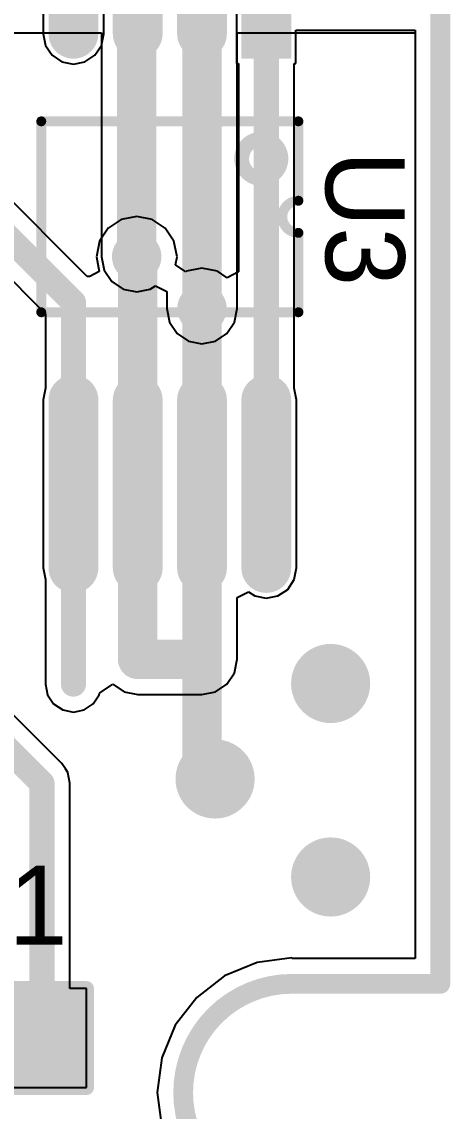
# Model space of a CAD drawing. Extents: x 10.58 to 11.54, y 9.91 to 15.27.
# Drawn here: x 11.2504 to 11.421, y 10.6459 to 11.0794 of the extents above; entities that cross this region are included whole.
import ezdxf

# ---------------------------------------------------------------- set-up
doc = ezdxf.new("R2010")
doc.units = 0
doc.layers.get('0').update_dxf_attribs({"linetype": 'CONTINUOUS'})
for name, color, linetype in [('BOTTOMLAYER', 5, 'CONTINUOUS'), ('KEEPOUTLAYER', 6, 'CONTINUOUS'), ('MULTILAYER', 9, 'CONTINUOUS'), ('TOPLAYER', 1, 'CONTINUOUS'), ('TOPOVERLAY', 2, 'CONTINUOUS'), ('TOPPASTE', 8, 'CONTINUOUS'), ('TOPSOLDER', 216, 'CONTINUOUS'), ('VIAHOLELAYER', 16, 'CONTINUOUS')]:
    doc.layers.add(name, color=color, linetype=linetype)

# ---------------------------------------------------------------- blocks, each defined once
blk = doc.blocks.new('TSSOP8_5')
at = {"layer": 'TOPLAYER', "const_width": 0.011811}
for points in [[(0.246063, 0), (0.179134, 0)], [(0.033465, -0.025591), (-0.033465, -0.025591)], [(0.246063, -0.025591), (0.179134, -0.025591)], [(0.033465, -0.051181), (-0.033465, -0.051181)], [(0.246063, -0.051181), (0.179134, -0.051181)], [(0.033465, -0.076772), (-0.033465, -0.076772)], [(0.246063, -0.076772), (0.179134, -0.076772)]]:
    blk.add_lwpolyline(points, dxfattribs=at)
at = {"layer": 'TOPLAYER', "const_width": 0.005906}
for points in [[(0.176181, 0, 1), (0.182087, 0, 1)], [(0.24311, 0, 1), (0.249016, 0, 1)], [(-0.036417, -0.025591, 1), (-0.030512, -0.025591, 1)], [(0.030512, -0.025591, 1), (0.036417, -0.025591, 1)], [(0.176181, -0.025591, 1), (0.182087, -0.025591, 1)], [(0.24311, -0.025591, 1), (0.249016, -0.025591, 1)], [(-0.036417, -0.051181, 1), (-0.030512, -0.051181, 1)], [(0.030512, -0.051181, 1), (0.036417, -0.051181, 1)], [(0.176181, -0.051181, 1), (0.182087, -0.051181, 1)], [(0.24311, -0.051181, 1), (0.249016, -0.051181, 1)], [(-0.036417, -0.076772, 1), (-0.030512, -0.076772, 1)], [(0.030512, -0.076772, 1), (0.036417, -0.076772, 1)], [(0.176181, -0.076772, 1), (0.182087, -0.076772, 1)], [(0.24311, -0.076772, 1), (0.249016, -0.076772, 1)]]:
    blk.add_lwpolyline(points, format="xyb", close=True, dxfattribs=at)
at = {"layer": 'TOPLAYER'}
blk.add_solid([(-0.03937, -0.005906), (0.03937, -0.005906), (-0.03937, 0.005906), (0.03937, 0.005906)], dxfattribs=at)
at = {"layer": 'TOPOVERLAY'}
for points, const_width in [([(0.067323, 0.012795, 1), (0.069291, 0.012795, 1)], 0.001969), ([(0.067323, 0.012795, 1), (0.069291, 0.012795, 1)], 0.001969), ([(0.098917, 0.012795, 1), (0.100886, 0.012795, 1)], 0.001969), ([(0.098917, 0.012795, 1), (0.100886, 0.012795, 1)], 0.001969), ([(0.111713, 0.012795, 1), (0.113681, 0.012795, 1)], 0.001969), ([(0.111713, 0.012795, 1), (0.113681, 0.012795, 1)], 0.001969), ([(0.143307, 0.012795, 1), (0.145276, 0.012795, 1)], 0.001969), ([(0.143307, 0.012795, 1), (0.145276, 0.012795, 1)], 0.001969), ([(0.091, -0.002, 1), (0.07538, -0.002, 1)], 0.005906), ([(0.073903, -0.002, 1), (0.076856, -0.002, 1)], 0.002953), ([(0.089524, -0.002, 1), (0.092476, -0.002, 1)], 0.002953), ([(0.067323, -0.089567, 1), (0.069291, -0.089567, 1)], 0.001969), ([(0.067323, -0.089567, 1), (0.069291, -0.089567, 1)], 0.001969), ([(0.143307, -0.089567, 1), (0.145276, -0.089567, 1)], 0.001969), ([(0.143307, -0.089567, 1), (0.145276, -0.089567, 1)], 0.001969)]:
    blk.add_lwpolyline(points, format="xyb", close=True, dxfattribs=dict(at, const_width=const_width))
at = {"layer": 'TOPOVERLAY', "const_width": 0.003937}
for points in [[(0.068307, -0.089567), (0.068307, 0.012795)], [(0.099902, 0.012795), (0.068307, 0.012795)], [(0.144291, 0.012795), (0.112697, 0.012795)], [(0.144291, -0.089567), (0.144291, 0.012795)], [(0.144291, -0.089567), (0.068307, -0.089567)]]:
    blk.add_lwpolyline(points, dxfattribs=at)
blk.add_lwpolyline([(0.112697, 0.012795, -1), (0.099902, 0.012795)], format="xyb", dxfattribs=at)
at = {"layer": 'TOPPASTE', "const_width": 0.011811}
for points in [[(0.246063, 0), (0.179134, 0)], [(0.033465, -0.025591), (-0.033465, -0.025591)], [(0.246063, -0.025591), (0.179134, -0.025591)], [(0.033465, -0.051181), (-0.033465, -0.051181)], [(0.246063, -0.051181), (0.179134, -0.051181)], [(0.033465, -0.076772), (-0.033465, -0.076772)], [(0.246063, -0.076772), (0.179134, -0.076772)]]:
    blk.add_lwpolyline(points, dxfattribs=at)
at = {"layer": 'TOPPASTE', "const_width": 0.005906}
for points in [[(0.176181, 0, 1), (0.182087, 0, 1)], [(0.24311, 0, 1), (0.249016, 0, 1)], [(-0.036417, -0.025591, 1), (-0.030512, -0.025591, 1)], [(0.030512, -0.025591, 1), (0.036417, -0.025591, 1)], [(0.176181, -0.025591, 1), (0.182087, -0.025591, 1)], [(0.24311, -0.025591, 1), (0.249016, -0.025591, 1)], [(-0.036417, -0.051181, 1), (-0.030512, -0.051181, 1)], [(0.030512, -0.051181, 1), (0.036417, -0.051181, 1)], [(0.176181, -0.051181, 1), (0.182087, -0.051181, 1)], [(0.24311, -0.051181, 1), (0.249016, -0.051181, 1)], [(-0.036417, -0.076772, 1), (-0.030512, -0.076772, 1)], [(0.030512, -0.076772, 1), (0.036417, -0.076772, 1)], [(0.176181, -0.076772, 1), (0.182087, -0.076772, 1)], [(0.24311, -0.076772, 1), (0.249016, -0.076772, 1)]]:
    blk.add_lwpolyline(points, format="xyb", close=True, dxfattribs=at)
at = {"layer": 'TOPPASTE'}
blk.add_solid([(-0.03937, -0.005906), (0.03937, -0.005906), (-0.03937, 0.005906), (0.03937, 0.005906)], dxfattribs=at)
at = {"layer": 'TOPSOLDER', "const_width": 0.019811}
for points in [[(0.246063, 0), (0.179134, 0)], [(0.033465, -0.025591), (-0.033465, -0.025591)], [(0.246063, -0.025591), (0.179134, -0.025591)], [(0.033465, -0.051181), (-0.033465, -0.051181)], [(0.246063, -0.051181), (0.179134, -0.051181)], [(0.033465, -0.076772), (-0.033465, -0.076772)], [(0.246063, -0.076772), (0.179134, -0.076772)]]:
    blk.add_lwpolyline(points, dxfattribs=at)
at = {"layer": 'TOPSOLDER', "const_width": 0.009905}
for points in [[(0.174181, 0, 1), (0.184086, 0, 1)], [(0.24111, 0, 1), (0.251016, 0, 1)], [(-0.038417, -0.025591, 1), (-0.028512, -0.025591, 1)], [(0.028512, -0.025591, 1), (0.038417, -0.025591, 1)], [(0.174181, -0.025591, 1), (0.184086, -0.025591, 1)], [(0.24111, -0.025591, 1), (0.251016, -0.025591, 1)], [(-0.038417, -0.051181, 1), (-0.028512, -0.051181, 1)], [(0.028512, -0.051181, 1), (0.038417, -0.051181, 1)], [(0.174181, -0.051181, 1), (0.184086, -0.051181, 1)], [(0.24111, -0.051181, 1), (0.251016, -0.051181, 1)], [(-0.038417, -0.076772, 1), (-0.028512, -0.076772, 1)], [(0.028512, -0.076772, 1), (0.038417, -0.076772, 1)], [(0.174181, -0.076772, 1), (0.184086, -0.076772, 1)], [(0.24111, -0.076772, 1), (0.251016, -0.076772, 1)]]:
    blk.add_lwpolyline(points, format="xyb", close=True, dxfattribs=at)
at = {"layer": 'TOPSOLDER'}
blk.add_solid([(-0.04337, -0.009905), (0.04337, -0.009905), (-0.04337, 0.009905), (0.04337, 0.009905)], dxfattribs=at)
blk = doc.blocks.new('R_0402_24')
at = {"layer": 'TOPLAYER'}
for p, q in [((0.017, 0.0175), (-0.007, 0.0175)), ((-0.007, 0.0175), (-0.007, -0.0175)), ((0.017, -0.0175), (0.017, 0.0175)), ((-0.007, -0.0175), (0.017, -0.0175))]:
    blk.add_line(p, q, dxfattribs=at)
for points in [[(-0.006811, -0.01378), (-0.006811, 0.01378), (-0.030433, -0.01378), (-0.030433, 0.01378)], [(0.040433, -0.01378), (0.040433, 0.01378), (0.016811, -0.01378), (0.016811, 0.01378)]]:
    blk.add_solid(points, dxfattribs=at)
at = {"layer": 'TOPOVERLAY', "const_width": 0.005906}
for points in [[(-0.002874, 0.019685), (-0.036339, 0.019685)], [(-0.036339, 0.019685), (-0.036339, -0.019685)], [(0.046339, 0.019685), (0.012874, 0.019685)], [(0.046339, 0.019685), (0.046339, -0.019685)], [(-0.002874, -0.019685), (-0.036339, -0.019685)], [(0.046339, -0.019685), (0.012874, -0.019685)]]:
    blk.add_lwpolyline(points, dxfattribs=at)
at = {"layer": 'TOPOVERLAY', "const_width": 0.002953}
for points in [[(-0.037815, 0.019685, 1), (-0.034862, 0.019685, 1)], [(-0.037815, 0.019685, 1), (-0.034862, 0.019685, 1)], [(-0.00435, 0.019685, 1), (-0.001398, 0.019685, 1)], [(0.011398, 0.019685, 1), (0.01435, 0.019685, 1)], [(0.044862, 0.019685, 1), (0.047815, 0.019685, 1)], [(0.044862, 0.019685, 1), (0.047815, 0.019685, 1)], [(-0.037815, -0.019685, 1), (-0.034862, -0.019685, 1)], [(-0.037815, -0.019685, 1), (-0.034862, -0.019685, 1)], [(-0.00435, -0.019685, 1), (-0.001398, -0.019685, 1)], [(0.011398, -0.019685, 1), (0.01435, -0.019685, 1)], [(0.044862, -0.019685, 1), (0.047815, -0.019685, 1)], [(0.044862, -0.019685, 1), (0.047815, -0.019685, 1)]]:
    blk.add_lwpolyline(points, format="xyb", close=True, dxfattribs=at)
at = {"layer": 'TOPPASTE'}
for points in [[(-0.006811, -0.01378), (-0.006811, 0.01378), (-0.030433, -0.01378), (-0.030433, 0.01378)], [(0.040433, -0.01378), (0.040433, 0.01378), (0.016811, -0.01378), (0.016811, 0.01378)]]:
    blk.add_solid(points, dxfattribs=at)
at = {"layer": 'TOPSOLDER'}
for points in [[(-0.002811, -0.01778), (-0.002811, 0.01778), (-0.034433, -0.01778), (-0.034433, 0.01778)], [(0.044433, -0.01778), (0.044433, 0.01778), (0.012811, -0.01778), (0.012811, 0.01778)]]:
    blk.add_solid(points, dxfattribs=at)

msp = doc.modelspace()

# ---------------------------------------------------------------- linework, layer by layer
at = {"layer": 'BOTTOMLAYER'}
for p, q in [((11.214084, 11.075101), (11.282105, 11.075101)), ((11.282105, 11.075101), (11.282105, 10.985959)), ((11.336205, 10.965304), (11.336205, 11.075101)), ((11.336205, 11.075101), (11.406985, 11.075101)), ((11.406985, 11.075101), (11.406985, 10.706622)), ((11.282105, 10.985959), (11.283174, 10.980582)), ((11.283174, 10.980582), (11.286219, 10.976024)), ((11.286219, 10.976024), (11.290778, 10.972979)), ((11.301531, 10.972979), (11.303696, 10.974426)), ((11.303696, 10.974426), (11.308106, 10.972069)), ((11.290778, 10.972979), (11.296154, 10.971909)), ((11.296154, 10.971909), (11.301531, 10.972979)), ((11.308106, 10.972069), (11.308106, 10.965304)), ((11.308106, 10.965304), (11.309176, 10.959927)), ((11.335135, 10.959927), (11.336205, 10.965304)), ((11.309176, 10.959927), (11.312221, 10.955369)), ((11.33209, 10.955369), (11.335135, 10.959927)), ((11.312221, 10.955369), (11.316779, 10.952324)), ((11.316779, 10.952324), (11.322155, 10.951254)), ((11.322155, 10.951254), (11.327532, 10.952324)), ((11.327532, 10.952324), (11.33209, 10.955369)), ((11.344091, 10.705061), (11.331161, 10.699705)), ((11.357966, 10.706888), (11.344091, 10.705061)), ((11.357966, 10.706622), (11.357966, 10.706888)), ((11.406985, 10.706622), (11.357966, 10.706622)), ((11.331161, 10.699705), (11.320059, 10.691186)), ((11.320059, 10.691186), (11.311539, 10.680083)), ((11.311539, 10.680083), (11.306184, 10.667154)), ((11.306184, 10.667154), (11.304357, 10.653279)), ((11.304357, 10.653279), (11.306184, 10.639404))]:
    msp.add_line(p, q, dxfattribs=at)
at = {"layer": 'BOTTOMLAYER', "const_width": 0.015748}
for points in [[(11.296154, 10.985959), (11.296154, 11.361549)], [(11.322155, 10.965304), (11.322155, 11.337157)]]:
    msp.add_lwpolyline(points, dxfattribs=at)
at = {"layer": 'BOTTOMLAYER'}
for points, const_width in [([(11.291233, 10.985959, 1), (11.301075, 10.985959, 1)], 0.009843), ([(11.292217, 10.985959, 1), (11.300091, 10.985959, 1)], 0.007874), ([(11.317234, 10.965304, 1), (11.327077, 10.965304, 1)], 0.009843), ([(11.318219, 10.965304, 1), (11.326092, 10.965304, 1)], 0.007874), ([(11.365485, 10.816101, 1), (11.381233, 10.816101, 1)], 0.015748), ([(11.319485, 10.778101, 1), (11.335233, 10.778101, 1)], 0.015748), ([(11.365485, 10.739101, 1), (11.381233, 10.739101, 1)], 0.015748)]:
    msp.add_lwpolyline(points, format="xyb", close=True, dxfattribs=dict(at, const_width=const_width))
at = {"layer": 'KEEPOUTLAYER', "const_width": 0.007874}
for points in [[(11.417021, 10.696586), (11.417021, 12.641469)], [(11.357966, 10.696586), (11.417021, 10.696586)]]:
    msp.add_lwpolyline(points, dxfattribs=at)
msp.add_lwpolyline([(11.357966, 10.609972, -1), (11.357966, 10.696586)], format="xyb", dxfattribs=at)
at = {"layer": 'KEEPOUTLAYER', "const_width": 0.003937}
for points in [[(11.355997, 10.696586, 1), (11.359934, 10.696586, 1)], [(11.355997, 10.696586, 1), (11.359934, 10.696586, 1)], [(11.415052, 10.696586, 1), (11.418989, 10.696586, 1)], [(11.415052, 10.696586, 1), (11.418989, 10.696586, 1)]]:
    msp.add_lwpolyline(points, format="xyb", close=True, dxfattribs=at)
at = {"layer": 'MULTILAYER'}
for points, const_width in [([(11.291233, 10.985959, 1), (11.301075, 10.985959, 1)], 0.009843), ([(11.317234, 10.965304, 1), (11.327077, 10.965304, 1)], 0.009843), ([(11.365485, 10.816101, 1), (11.381233, 10.816101, 1)], 0.015748), ([(11.319485, 10.778101, 1), (11.335233, 10.778101, 1)], 0.015748), ([(11.365485, 10.739101, 1), (11.381233, 10.739101, 1)], 0.015748)]:
    msp.add_lwpolyline(points, format="xyb", close=True, dxfattribs=dict(at, const_width=const_width))
at = {"layer": 'TOPLAYER'}
for p, q in [((11.258932, 11.096981), (11.258932, 11.074668)), ((11.283017, 11.074668), (11.283017, 11.098537)), ((11.335935, 11.098884), (11.335935, 11.062857)), ((11.258932, 11.074668), (11.259849, 11.07006)), ((11.2821, 11.07006), (11.283017, 11.074668)), ((11.359557, 11.062857), (11.359557, 11.076101)), ((11.359557, 11.076101), (11.406985, 11.076101)), ((11.406985, 11.076101), (11.406985, 10.706622)), ((11.259849, 11.07006), (11.262459, 11.066153)), ((11.27949, 11.066153), (11.2821, 11.07006)), ((11.262459, 11.066153), (11.266366, 11.063542)), ((11.275583, 11.063542), (11.27949, 11.066153)), ((11.266366, 11.063542), (11.270974, 11.062626)), ((11.270974, 11.062626), (11.275583, 11.063542)), ((11.335935, 11.062857), (11.336627, 11.062857)), ((11.336627, 11.062857), (11.336627, 10.979878)), ((11.358865, 10.933617), (11.358865, 11.062857)), ((11.358865, 11.062857), (11.359557, 11.062857)), ((11.276506, 10.978025), (11.217903, 11.036627)), ((11.198922, 11.024159), (11.259855, 10.963226)), ((11.290009, 11.000793), (11.2848, 10.997312)), ((11.296154, 11.002015), (11.290009, 11.000793)), ((11.302299, 11.000793), (11.296154, 11.002015)), ((11.307508, 10.997312), (11.302299, 11.000793)), ((11.2848, 10.997312), (11.28132, 10.992103)), ((11.310988, 10.992103), (11.307508, 10.997312)), ((11.28132, 10.992103), (11.280098, 10.985959)), ((11.312211, 10.985959), (11.310988, 10.992103)), ((11.280098, 10.985959), (11.281279, 10.980018)), ((11.311567, 10.982725), (11.312211, 10.985959)), ((11.315725, 10.979947), (11.311567, 10.982725)), ((11.277549, 10.978025), (11.276506, 10.978025)), ((11.281279, 10.980018), (11.277549, 10.978025)), ((11.316011, 10.980138), (11.315725, 10.979947)), ((11.322155, 10.98136), (11.316011, 10.980138)), ((11.3283, 10.980138), (11.322155, 10.98136)), ((11.332217, 10.977521), (11.3283, 10.980138)), ((11.336627, 10.979878), (11.332217, 10.977521)), ((11.259855, 10.963226), (11.259855, 10.933617)), ((11.259849, 10.933607), (11.258932, 10.928999)), ((11.259855, 10.933617), (11.259849, 10.933607)), ((11.358872, 10.933607), (11.358865, 10.933617)), ((11.359789, 10.928999), (11.358872, 10.933607)), ((11.258932, 10.928999), (11.258932, 10.86207)), ((11.359789, 10.86207), (11.359789, 10.928999)), ((11.258932, 10.86207), (11.259849, 10.857461)), ((11.358872, 10.857461), (11.359789, 10.86207)), ((11.259849, 10.857461), (11.259855, 10.857452)), ((11.259855, 10.857452), (11.259855, 10.815863)), ((11.356261, 10.853554), (11.358872, 10.857461)), ((11.336205, 10.850273), (11.340615, 10.85263)), ((11.340615, 10.85263), (11.343138, 10.850944)), ((11.352355, 10.850944), (11.356261, 10.853554)), ((11.336205, 10.825722), (11.336205, 10.850273)), ((11.343138, 10.850944), (11.347746, 10.850027)), ((11.347746, 10.850027), (11.352355, 10.850944)), ((11.335135, 10.820346), (11.336205, 10.825722)), ((11.336205, 10.825722), (11.336205, 10.825722)), ((11.336205, 10.825722), (11.336205, 10.825722)), ((11.336205, 10.825722), (11.336205, 10.825722)), ((11.33209, 10.815788), (11.335135, 10.820346)), ((11.259855, 10.815863), (11.260701, 10.811608)), ((11.281381, 10.81228), (11.28663, 10.815788)), ((11.28663, 10.815788), (11.291188, 10.812742)), ((11.327532, 10.812742), (11.33209, 10.815788)), ((11.260701, 10.811608), (11.263112, 10.808)), ((11.278837, 10.808), (11.281247, 10.811608)), ((11.281247, 10.811608), (11.281381, 10.81228)), ((11.291188, 10.812742), (11.296565, 10.811673)), ((11.296565, 10.811673), (11.322155, 10.811673)), ((11.322155, 10.811673), (11.327532, 10.812742)), ((11.266343, 10.784251), (11.242706, 10.807887)), ((11.263112, 10.808), (11.266719, 10.80559)), ((11.266719, 10.80559), (11.270974, 10.804744)), ((11.270974, 10.804744), (11.275229, 10.80559)), ((11.275229, 10.80559), (11.278837, 10.808)), ((11.267788, 10.782088), (11.266343, 10.784251)), ((11.266343, 10.784251), (11.266343, 10.784251)), ((11.268754, 10.780643), (11.267788, 10.782088)), ((11.2696, 10.776388), (11.268754, 10.780643)), ((11.2696, 10.694686), (11.2696, 10.776388)), ((11.344091, 10.705061), (11.331161, 10.699705)), ((11.357966, 10.706888), (11.344091, 10.705061)), ((11.357966, 10.706622), (11.357966, 10.706888)), ((11.406985, 10.706622), (11.357966, 10.706622)), ((11.331161, 10.699705), (11.320059, 10.691186)), ((11.276197, 10.694686), (11.2696, 10.694686)), ((11.276197, 10.655316), (11.276197, 10.694686)), ((11.320059, 10.691186), (11.311539, 10.680083)), ((11.311539, 10.680083), (11.306184, 10.667154)), ((11.306184, 10.667154), (11.304357, 10.653279)), ((11.240764, 10.655316), (11.276197, 10.655316)), ((11.304357, 10.653279), (11.306184, 10.639404))]:
    msp.add_line(p, q, dxfattribs=at)
for points, const_width in [([(11.347746, 10.895534), (11.347746, 11.108133)], 0.01), ([(11.206784, 11.032022), (11.270974, 10.967831)], 0.01), ([(11.296565, 10.895534), (11.296565, 10.985548)], 0.015748), ([(11.270974, 10.895534), (11.270974, 10.967831)], 0.01), ([(11.322155, 10.895534), (11.322155, 10.965304)], 0.015748), ([(11.270974, 10.815863), (11.270974, 10.895534)], 0.01), ([(11.296565, 10.825722), (11.296565, 10.895534)], 0.015748), ([(11.322155, 10.845818), (11.322155, 10.895534)], 0.015748), ([(11.322155, 10.825722), (11.322155, 10.895534)], 0.015748), ([(11.296565, 10.825722), (11.322155, 10.825722)], 0.015748), ([(11.322155, 10.783304), (11.322155, 10.825722)], 0.015748), ([(11.231587, 10.803282), (11.258481, 10.776388)], 0.01), ([(11.258481, 10.675001), (11.258481, 10.776388)], 0.01)]:
    msp.add_lwpolyline(points, dxfattribs=dict(at, const_width=const_width))
for points, const_width in [([(11.291233, 10.985959, 1), (11.301075, 10.985959, 1)], 0.009843), ([(11.292628, 10.985548, 1), (11.300502, 10.985548, 1)], 0.007874), ([(11.317234, 10.965304, 1), (11.327077, 10.965304, 1)], 0.009843), ([(11.268474, 10.967831, 1), (11.273474, 10.967831, 1)], 0.005), ([(11.268474, 10.967831, 1), (11.273474, 10.967831, 1)], 0.005), ([(11.318219, 10.965304, 1), (11.326092, 10.965304, 1)], 0.007874), ([(11.268474, 10.895534, 1), (11.273474, 10.895534, 1)], 0.005), ([(11.268474, 10.895534, 1), (11.273474, 10.895534, 1)], 0.005), ([(11.292628, 10.895534, 1), (11.300502, 10.895534, 1)], 0.007874), ([(11.292628, 10.895534, 1), (11.300502, 10.895534, 1)], 0.007874), ([(11.318219, 10.895534, 1), (11.326092, 10.895534, 1)], 0.007874), ([(11.318219, 10.895534, 1), (11.326092, 10.895534, 1)], 0.007874), ([(11.318219, 10.895534, 1), (11.326092, 10.895534, 1)], 0.007874), ([(11.345246, 10.895534, 1), (11.350246, 10.895534, 1)], 0.005), ([(11.318219, 10.845818, 1), (11.326092, 10.845818, 1)], 0.007874), ([(11.292628, 10.825722, 1), (11.300502, 10.825722, 1)], 0.007874), ([(11.292628, 10.825722, 1), (11.300502, 10.825722, 1)], 0.007874), ([(11.318219, 10.825722, 1), (11.326092, 10.825722, 1)], 0.007874), ([(11.318219, 10.825722, 1), (11.326092, 10.825722, 1)], 0.007874), ([(11.318219, 10.825722, 1), (11.326092, 10.825722, 1)], 0.007874), ([(11.365485, 10.816101, 1), (11.381233, 10.816101, 1)], 0.015748), ([(11.268474, 10.815863, 1), (11.273474, 10.815863, 1)], 0.005), ([(11.319485, 10.778101, 1), (11.335233, 10.778101, 1)], 0.015748), ([(11.318219, 10.783304, 1), (11.326092, 10.783304, 1)], 0.007874), ([(11.255981, 10.776388, 1), (11.260981, 10.776388, 1)], 0.005), ([(11.255981, 10.776388, 1), (11.260981, 10.776388, 1)], 0.005), ([(11.365485, 10.739101, 1), (11.381233, 10.739101, 1)], 0.015748), ([(11.255981, 10.675001, 1), (11.260981, 10.675001, 1)], 0.005)]:
    msp.add_lwpolyline(points, format="xyb", close=True, dxfattribs=dict(at, const_width=const_width))
at = {"layer": 'VIAHOLELAYER'}
for points, const_width in [([(11.293201, 10.985959, 1), (11.299107, 10.985959, 1)], 0.005906), ([(11.319203, 10.965304, 1), (11.325108, 10.965304, 1)], 0.005906), ([(11.367453, 10.816101, 1), (11.379264, 10.816101, 1)], 0.011811), ([(11.321453, 10.778101, 1), (11.333264, 10.778101, 1)], 0.011811), ([(11.367453, 10.739101, 1), (11.379264, 10.739101, 1)], 0.011811)]:
    msp.add_lwpolyline(points, format="xyb", close=True, dxfattribs=dict(at, const_width=const_width))

# ---------------------------------------------------------------- block references
for name, p, rotation in [('TSSOP8_5', (11.347746, 11.108133), 270), ('R_0402_24', (11.239859, 10.675001), 180)]:
    msp.add_blockref(name, p, dxfattribs=dict(rotation=rotation))

# ---------------------------------------------------------------- texts
at = {"layer": 'TOPOVERLAY'}
for s, rotation, p in [('U3', 270, (11.371359, 11.028101)), ('R11', 360, (11.191359, 10.712101))]:
    msp.add_text(s, height=0.031496, rotation=rotation, dxfattribs=at).set_placement(p)

doc.saveas('drawing.dxf')
